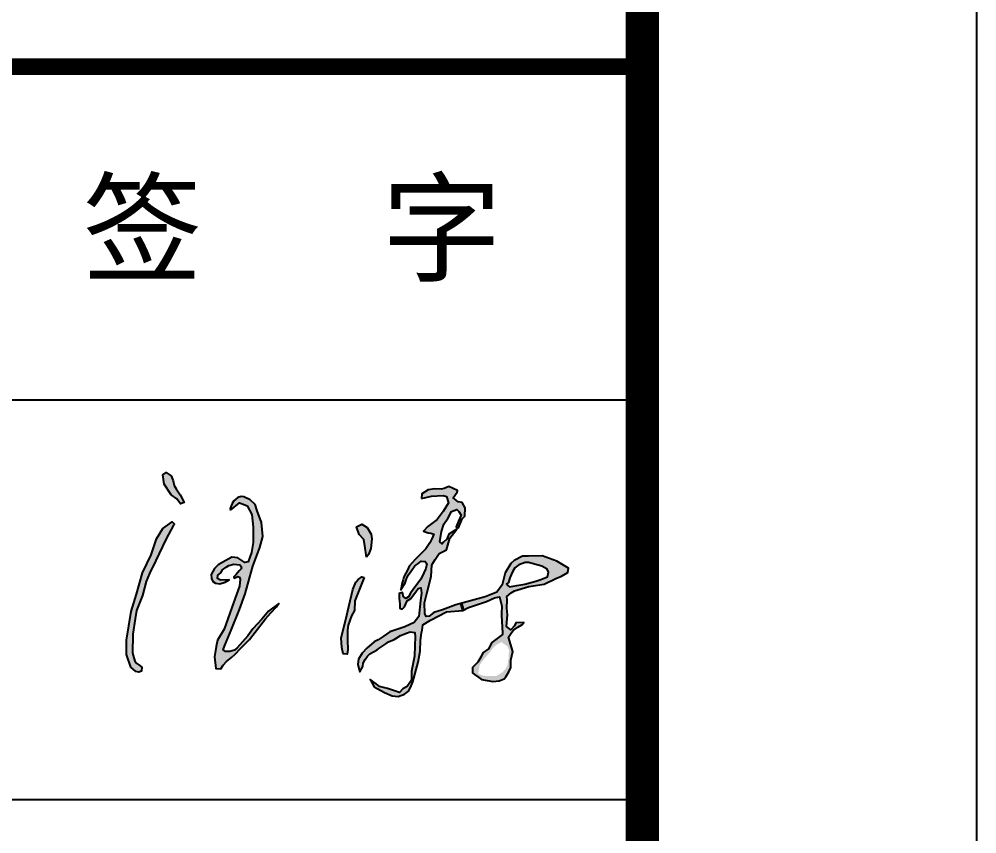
# Model space of a CAD drawing. Extents: x 69728788 to 150676229, y 20333219 to 43663798.
# Drawn here: x 75381630 to 75387357, y 20659875 to 20664747 of the extents above; entities that cross this region are included whole.
import ezdxf

# ---------------------------------------------------------------- set-up
doc = ezdxf.new("R2010")
doc.units = 0
doc.header["$LTSCALE"] = 1000
doc.header["$MEASUREMENT"] = 0
for name, color, linetype in [('PIPE-喷淋', 6, 'CONTINUOUS'), ('PUB_TEXT', 7, 'CONTINUOUS'), ('PUB_TITLE', 4, 'CONTINUOUS'), ('图框', 253, 'CONTINUOUS')]:
    doc.layers.add(name, color=color, linetype=linetype)
doc.styles.add('STYLE-黑体', font='simhei.ttf')

# ---------------------------------------------------------------- blocks, each defined once
blk = doc.blocks.new('签字')
at = {"layer": 'PUB_TEXT'}
h = blk.add_hatch(color=4, dxfattribs=at)
h.paths.add_polyline_path([(1873464.1, 464566.5), (1873502.1, 464637.7), (1873492.7, 464647), (1873451.2, 464617.1), (1873422.6, 464570.6), (1873398, 464498.7), (1873359, 464417.2), (1873332.4, 464322.7), (1873308, 464244.1), (1873298.3, 464180), (1873287.4, 464115.2), (1873287.8, 464052.1), (1873307.8, 463994.3), (1873329.1, 463975.8), (1873342.4, 463972), (1873355.2, 463977.2), (1873357.1, 463994.8), (1873343.3, 464004.7), (1873327.4, 464014.3), (1873315.3, 464057.5), (1873315.9, 464142.1), (1873326, 464211.6), (1873333.2, 464249.4), (1873359.4, 464316.2), (1873376.3, 464379.2), (1873391.6, 464414.9), (1873419.4, 464473)])
h.paths.add_polyline_path([(1873511.3, 464794.7), (1873501.4, 464809.1), (1873497.6, 464830.4), (1873487.7, 464852.5), (1873466.4, 464866.9), (1873450.4, 464857), (1873457.3, 464815.2), (1873488.5, 464767.3), (1873513.6, 464749.1), (1873530.3, 464727.8), (1873546.3, 464733.1), (1873528, 464768.1)])
h = blk.add_hatch(color=4, dxfattribs=at)
h.paths.add_polyline_path([(1874651, 464205.9), (1874723.2, 464243), (1874795.8, 464248.6), (1874787.2, 464280.6), (1874765.1, 464274.6), (1874704.8, 464252.1), (1874666.3, 464239.5), (1874645.4, 464223.6), (1874632, 464222), (1874626.2, 464235.3), (1874623.7, 464283), (1874634.6, 464324.8), (1874654.6, 464401.7), (1874656.9, 464453.4), (1874672.7, 464477.8), (1874690.4, 464505), (1874723.6, 464520.1), (1874737.5, 464573.6), (1874769.9, 464613.2), (1874733.8, 464591.3), (1874724.7, 464568.1), (1874708.9, 464554.5), (1874703.1, 464547.1), (1874692.8, 464557), (1874700.6, 464603.2), (1874710.5, 464635.4), (1874730.3, 464664.7), (1874745.2, 464692.7), (1874769.1, 464701.8), (1874777.8, 464693.1), (1874789, 464677), (1874777.4, 464649), (1874769.1, 464631.7), (1874766.3, 464624.2), (1874777.4, 464618.9), (1874793.1, 464659.7), (1874804.6, 464671.7), (1874807.5, 464709.6), (1874792.8, 464733.5), (1874775.6, 464735.6), (1874752.7, 464754.3), (1874771.4, 464778.8), (1874773, 464787.2), (1874732.8, 464805.4), (1874713, 464796.6), (1874698.9, 464793.4), (1874670.2, 464794.5), (1874641.5, 464789.3), (1874612.8, 464772.1), (1874611.6, 464751.3), (1874656, 464760.9), (1874708.8, 464764.5), (1874723.2, 464759.7), (1874731.6, 464732.2), (1874707.6, 464692.6), (1874681.2, 464656.7), (1874639.2, 464625.5), (1874620, 464605.1), (1874640.9, 464597.7), (1874653, 464596.1), (1874666.3, 464591.5), (1874657.6, 464570.3), (1874648.4, 464551.5), (1874630.5, 464524.9), (1874582.8, 464477.8), (1874555.2, 464448.1), (1874550.2, 464432.9), (1874532.3, 464399.6), (1874528.1, 464386), (1874524.2, 464372.8), (1874518.4, 464342), (1874537.2, 464373.4), (1874543.5, 464391.1), (1874551.3, 464406.7), (1874563.8, 464423.3), (1874571.2, 464434.7), (1874581.6, 464448.8), (1874594.5, 464458.4), (1874609.7, 464469.8), (1874627.5, 464469.1), (1874634.5, 464458.8), (1874630.4, 464437), (1874621.5, 464417.7), (1874608.6, 464390), (1874573.8, 464343.1), (1874562, 464326.5), (1874553.1, 464309.9), (1874541.3, 464302.1), (1874530.6, 464308.4), (1874525.8, 464329.4), (1874510.2, 464324.4), (1874510.2, 464302.5), (1874513.5, 464278.7), (1874513.5, 464259.5), (1874523.8, 464254.4), (1874534.1, 464265.6), (1874547.2, 464291.7), (1874561.7, 464301.5), (1874585.1, 464332.4), (1874596.3, 464347.3), (1874607.5, 464349.7), (1874611.3, 464325.8), (1874606.1, 464294.1), (1874598.6, 464222.2), (1874577.5, 464195.1), (1874535.5, 464175.1), (1874469.1, 464153.6), (1874439, 464132.9), (1874416.5, 464117), (1874398.8, 464108.1), (1874366.2, 464079.4), (1874344.4, 464057), (1874329, 464031.1), (1874326.1, 464007.5), (1874329.6, 463988), (1874334.9, 463973.9), (1874348.5, 463997.5), (1874349.1, 464012.8), (1874358.5, 464028.7), (1874368, 464043.4), (1874379.8, 464054.7), (1874411.7, 464072.9), (1874419.3, 464078.2), (1874450.6, 464099.5), (1874463.6, 464108.9), (1874487.8, 464118.9), (1874495.5, 464123.6), (1874516.7, 464136), (1874543.3, 464146.6), (1874559.8, 464153.1), (1874581, 464150.2), (1874582.2, 464130.1), (1874581, 464091.2), (1874579.9, 464044), (1874565.7, 463977), (1874565.7, 463936.8), (1874547.2, 463908.3), (1874527.9, 463897.4), (1874512.8, 463881.4), (1874459.1, 463899.1), (1874423.1, 463908.3), (1874407.1, 463919.2), (1874381.1, 463940.1), (1874397.9, 463905.8), (1874444.6, 463880.9), (1874479.4, 463866.8), (1874505.9, 463863.5), (1874534.5, 463874.3), (1874552.8, 463887.5), (1874562.3, 463903.7), (1874571.8, 463929), (1874595.5, 464017.7), (1874604.3, 464066), (1874606.7, 464114.9), (1874611.4, 464148.4), (1874613.2, 464160.2), (1874616.7, 464184.9)])
h.paths.add_polyline_path([(1874902.2, 464289.1), (1874938.1, 464306), (1874960.7, 464310.7), (1874970.8, 464267.9), (1874969.5, 464235.5), (1874971.5, 464192.5), (1874972.8, 464181.2), (1874974.1, 464140.9), (1874927, 464105.4), (1874911.7, 464076.3), (1874885.3, 464058.5), (1874877.3, 464040), (1874864.1, 464016.8), (1874840.2, 463993), (1874840.2, 463969.2), (1874848.2, 463961.9), (1874868.1, 463948), (1874880.6, 463938.8), (1874930.9, 463930.2), (1874959.4, 463934.1), (1874981.3, 463942.1), (1874989.2, 463952), (1875003.1, 463973.8), (1875011.7, 463993.7), (1875011.7, 464025.4), (1875020.3, 464065.1), (1875001.1, 464128.6), (1875015.7, 464151.1), (1875023, 464160.3), (1875043.5, 464174.2), (1875060.7, 464184.2), (1875070, 464195.4), (1875033.3, 464192.9), (1875028.4, 464179.5), (1875011.7, 464162.5), (1874991.8, 464176.6), (1874996.4, 464229.1), (1874993.6, 464259.8), (1874995, 464296.5), (1874993.1, 464311.4), (1875013.1, 464328.6), (1875028.5, 464336.5), (1875092.2, 464355.7), (1875161.6, 464366.6), (1875213.5, 464392.5), (1875238.6, 464403.4), (1875267.8, 464419.2), (1875270.3, 464439.3), (1875217.6, 464469.4), (1875152.4, 464493.6), (1875090.5, 464492.8), (1875063.7, 464492.8), (1875026.1, 464472.7), (1875011, 464460.2), (1874986.7, 464418.4), (1874972.5, 464363.2), (1874948.3, 464331.5), (1874896.4, 464309.7), (1874792.4, 464281.9), (1874800.6, 464251.2), (1874822.1, 464262.7)])
h.paths.add_polyline_path([(1874990.1, 464367.2), (1875000.4, 464374.4), (1875006.9, 464394.9), (1875019.2, 464422.4), (1875029.7, 464440.6), (1875047.3, 464453.5), (1875075.4, 464463.4), (1875091.3, 464464.6), (1875151.3, 464446.9), (1875174.5, 464434.8), (1875181, 464420.5), (1875176.8, 464400.1), (1875146.2, 464388.1), (1875124, 464380.7), (1875074.9, 464366.8), (1875038.3, 464360.3), (1875005.8, 464354.3)], flags=16)
h.paths.add_polyline_path([(1874956.1, 464099.9), (1874970.1, 464107.2), (1874996.7, 464087.4), (1875004.6, 464068.6), (1875001.4, 464054), (1875001.4, 464032.1), (1874996.2, 464001.4), (1874986.3, 463984.7), (1874973.8, 463971.7), (1874947.2, 463955.6), (1874901.8, 463955), (1874886.7, 463957.1), (1874873.7, 463960.8), (1874865.9, 463968.1), (1874871.6, 464003.5), (1874888.8, 464028.5), (1874910.7, 464053.5), (1874940.4, 464091)], flags=16)
h.paths.add_polyline_path([(1874792.4, 464281.9), (1874787.2, 464280.6), (1874795.8, 464248.6), (1874800.6, 464251.2)], flags=17)
blk.add_hatch(color=4, dxfattribs=at).paths.add_polyline_path([(1873798.2, 464388.7), (1873794, 464358.1), (1873768.1, 464283.2), (1873725.6, 464165.3), (1873696.7, 464116.3), (1873689.3, 464087.4), (1873682.6, 464040.4), (1873688, 463989.4), (1873710.8, 463987.4), (1873721.6, 464004.2), (1873735.7, 464020.3), (1873759.2, 464038.4), (1873775.4, 464053.2), (1873800.2, 464080.1), (1873839.9, 464118.3), (1873864.8, 464151.2), (1873911.1, 464211.7), (1873934.7, 464237.9), (1873960.9, 464265.4), (1873971, 464279.5), (1873924, 464246.1), (1873895.3, 464209.7), (1873853.8, 464166), (1873831.9, 464134.9), (1873784.6, 464081.5), (1873772, 464070.6), (1873750.6, 464065.6), (1873732.2, 464064.8), (1873720.8, 464072.7), (1873726.7, 464089.1), (1873757.9, 464160.6), (1873794.3, 464253.6), (1873819.3, 464323.5), (1873839.4, 464393.5), (1873854.3, 464447.5), (1873885.2, 464532), (1873899.3, 464580.5), (1873892.9, 464642.8), (1873873.6, 464695.5), (1873865.1, 464723.7), (1873842, 464744.4), (1873814.2, 464759), (1873801.5, 464760), (1873786.9, 464754.8), (1873769, 464741.1), (1873761.5, 464728), (1873753, 464706.8), (1873754.2, 464698), (1873794, 464731.2), (1873811, 464726.1), (1873828.9, 464717.6), (1873849.3, 464679.2), (1873856, 464622), (1873855.5, 464554.4), (1873847.9, 464508.3), (1873832.8, 464466.7), (1873818.2, 464464), (1873787.6, 464485.6), (1873760, 464487.4), (1873733.2, 464473.5), (1873698.8, 464453.5), (1873683.1, 464436.5), (1873668.2, 464410.9), (1873668.8, 464391.7), (1873675.2, 464378.7), (1873686.8, 464371.7), (1873707.1, 464369.1), (1873730.4, 464376.4), (1873749, 464387), (1873710.1, 464384.4), (1873696.4, 464391.7), (1873696.8, 464406.6), (1873710.4, 464418.2), (1873717.7, 464430.9), (1873741.5, 464449.4), (1873769.6, 464457.1), (1873799.6, 464452.6), (1873803.8, 464436.5), (1873793.5, 464426.2), (1873779.6, 464410.9), (1873769.9, 464400.3), (1873771.2, 464394), (1873792.4, 464404.5)])
h = blk.add_hatch(color=4, dxfattribs=at)
h.paths.add_polyline_path([(1874344, 464400), (1874327.6, 464387.8), (1874316.3, 464376.1), (1874303.2, 464342.3), (1874284.8, 464266), (1874271.6, 464209), (1874250.5, 464125.5), (1874253.6, 464082.8), (1874259.4, 464054.8), (1874277.4, 464053.7), (1874281.1, 464073.3), (1874278.5, 464116), (1874278.9, 464160.7), (1874281.8, 464182.3), (1874296.7, 464224.7), (1874310.6, 464249.3), (1874311.7, 464292), (1874353.3, 464396.3)])
h.paths.add_polyline_path([(1874352.6, 464567.9), (1874357, 464538.5), (1874364.5, 464488.1), (1874372.8, 464499.4), (1874376.5, 464507.7), (1874384, 464526.5), (1874388.6, 464570.8), (1874385.5, 464591.1), (1874367.5, 464621.2), (1874342.7, 464636.2), (1874320.1, 464623.5), (1874332.1, 464588.9)])
at = {"layer": 'PUB_TEXT', "color": 4}
for p, q in [((1874795.8, 464248.6), (1874787.2, 464280.6)), ((1874800.6, 464251.2), (1874792.4, 464281.9))]:
    blk.add_line(p, q, dxfattribs=at)
for points in [[(1873488.5, 464767.3), (1873457.3, 464815.2), (1873450.4, 464857), (1873466.4, 464866.9), (1873487.7, 464852.5), (1873497.6, 464830.4), (1873501.4, 464809.1), (1873511.3, 464794.7), (1873528, 464768.1), (1873546.3, 464733.1), (1873530.3, 464727.8), (1873513.6, 464749.1), (1873488.5, 464767.3)], [(1873754.2, 464698), (1873794, 464731.2), (1873811, 464726.1), (1873828.9, 464717.6), (1873849.3, 464679.2), (1873856, 464622), (1873855.5, 464554.4), (1873847.9, 464508.3), (1873832.8, 464466.7), (1873818.2, 464464), (1873787.6, 464485.6), (1873760, 464487.4), (1873733.2, 464473.5), (1873698.8, 464453.5), (1873683.1, 464436.5), (1873668.2, 464410.9), (1873668.8, 464391.7), (1873675.2, 464378.7), (1873686.8, 464371.7), (1873707.1, 464369.1), (1873730.4, 464376.4), (1873749, 464387), (1873710.1, 464384.4), (1873696.4, 464391.7), (1873696.8, 464406.6), (1873710.4, 464418.2), (1873717.7, 464430.9), (1873734.3, 464443.8), (1873746.6, 464450.8), (1873769.6, 464457.1), (1873796.2, 464453.1), (1873800.8, 464447.8), (1873803.8, 464436.5), (1873793.5, 464426.2), (1873779.6, 464410.9), (1873769.9, 464400.3), (1873771.2, 464394), (1873787.2, 464402), (1873794.5, 464398.6), (1873798.2, 464388.7), (1873794, 464358.1), (1873768.1, 464283.2), (1873725.6, 464165.3), (1873696.7, 464116.3), (1873689.3, 464087.4), (1873682.6, 464040.4), (1873688, 463989.4), (1873710.8, 463987.4), (1873721.6, 464004.2), (1873735.7, 464020.3), (1873759.2, 464038.4), (1873775.4, 464053.2), (1873800.2, 464080.1), (1873839.9, 464118.3), (1873864.8, 464151.2), (1873911.1, 464211.7), (1873934.7, 464237.9), (1873960.9, 464265.4), (1873971, 464279.5), (1873924, 464246.1), (1873895.3, 464209.7), (1873853.8, 464166), (1873831.9, 464134.9), (1873784.6, 464081.5), (1873772, 464070.6), (1873750.6, 464065.6), (1873732.2, 464064.8), (1873720.8, 464072.7), (1873726.7, 464089.1), (1873757.9, 464160.6), (1873794.3, 464253.6), (1873819.3, 464323.5), (1873839.4, 464393.5), (1873854.3, 464447.5), (1873885.2, 464532), (1873899.3, 464580.5), (1873892.9, 464642.8), (1873873.6, 464695.5), (1873865.1, 464723.7), (1873842, 464744.4), (1873814.2, 464759), (1873801.5, 464760), (1873786.9, 464754.8), (1873769, 464741.1), (1873761.5, 464728), (1873753, 464706.8), (1873753, 464706.8), (1873754.2, 464698)], [(1873498.7, 464631.4), (1873464.1, 464566.5), (1873419.4, 464473), (1873391.6, 464414.9), (1873376.3, 464379.2), (1873359.4, 464316.2), (1873333.2, 464249.4), (1873326, 464211.6), (1873315.9, 464142.1), (1873315.3, 464057.5), (1873325.3, 464021.8), (1873333.9, 464010.4), (1873343.3, 464004.7), (1873357.1, 463994.8), (1873357.1, 463994.8), (1873355.2, 463977.2), (1873342.4, 463972), (1873329.1, 463975.8), (1873307.8, 463994.3), (1873287.8, 464052.1), (1873287.4, 464115.2), (1873298.3, 464180), (1873308, 464244.1), (1873332.4, 464322.7), (1873359, 464417.2), (1873398, 464498.7), (1873422.6, 464570.6), (1873451.2, 464617.1), (1873492.7, 464647), (1873503.2, 464636.5), (1873498.7, 464631.4)], [(1874364.5, 464488.1), (1874357, 464538.5), (1874352.6, 464567.9), (1874332.1, 464588.9), (1874320.1, 464623.5), (1874342.7, 464636.2), (1874367.5, 464621.2), (1874385.5, 464591.1), (1874388.6, 464570.8), (1874384, 464526.5), (1874376.5, 464507.7), (1874372.8, 464499.4), (1874364.5, 464488.1)], [(1874990.1, 464367.2), (1875005.8, 464354.3), (1875038.3, 464360.3), (1875074.9, 464366.8), (1875124, 464380.7), (1875146.2, 464388.1), (1875176.8, 464400.1), (1875181, 464420.5), (1875174.5, 464434.8), (1875151.3, 464446.9), (1875091.3, 464464.6), (1875075.4, 464463.4), (1875047.3, 464453.5), (1875029.7, 464440.6), (1875019.2, 464422.4), (1875006.9, 464394.9), (1875000.4, 464374.4), (1874990.1, 464367.2)], [(1874353.3, 464396.3), (1874311.7, 464292), (1874310.6, 464249.3), (1874296.7, 464224.7), (1874281.8, 464182.3), (1874278.9, 464160.7), (1874278.5, 464116), (1874281.1, 464073.3), (1874277.4, 464053.7), (1874277.4, 464053.7), (1874259.4, 464054.8), (1874253.6, 464082.8), (1874250.5, 464125.5), (1874271.6, 464209), (1874284.8, 464266), (1874303.2, 464342.3), (1874316.3, 464376.1), (1874327.6, 464387.8), (1874344, 464400), (1874353.3, 464396.3)]]:
    blk.add_lwpolyline(points, dxfattribs=at)
blk.add_lwpolyline([(1874611.6, 464751.3), (1874656, 464760.9), (1874708.8, 464764.5), (1874723.2, 464759.7), (1874731.6, 464732.2), (1874707.6, 464692.6), (1874681.2, 464656.7), (1874639.2, 464625.5), (1874639.2, 464625.5), (1874620, 464605.1), (1874640.9, 464597.7), (1874653, 464596.1), (1874666.3, 464591.5), (1874657.6, 464570.3), (1874648.4, 464551.5), (1874630.5, 464524.9), (1874582.8, 464477.8), (1874555.2, 464448.1), (1874550.2, 464432.9), (1874532.3, 464399.6), (1874528.1, 464386), (1874524.2, 464372.8), (1874518.4, 464342), (1874537.2, 464373.4), (1874543.5, 464391.1), (1874551.3, 464406.7), (1874563.8, 464423.3), (1874571.2, 464434.7), (1874581.6, 464448.8), (1874594.5, 464458.4), (1874609.7, 464469.8), (1874627.5, 464469.1), (1874634.5, 464458.8), (1874630.4, 464437), (1874621.5, 464417.7), (1874608.6, 464390), (1874573.8, 464343.1), (1874562, 464326.5), (1874553.1, 464309.9), (1874541.3, 464302.1), (1874530.6, 464308.4), (1874525.8, 464329.4), (1874510.2, 464324.4), (1874510.2, 464302.5), (1874513.5, 464278.7), (1874513.5, 464259.5), (1874523.8, 464254.4), (1874534.1, 464265.6), (1874547.2, 464291.7), (1874561.7, 464301.5), (1874585.1, 464332.4), (1874596.3, 464347.3), (1874607.5, 464349.7), (1874611.3, 464325.8), (1874606.1, 464294.1), (1874598.6, 464222.2), (1874577.5, 464195.1), (1874535.5, 464175.1), (1874469.1, 464153.6), (1874439, 464132.9), (1874416.5, 464117), (1874398.8, 464108.1), (1874366.2, 464079.4), (1874344.4, 464057), (1874329, 464031.1), (1874326.1, 464007.5), (1874329.6, 463988), (1874334.9, 463973.9), (1874334.9, 463973.9), (1874348.5, 463997.5), (1874349.1, 464012.8), (1874358.5, 464028.7), (1874368, 464043.4), (1874379.8, 464054.7), (1874411.7, 464072.9), (1874419.3, 464078.2), (1874450.6, 464099.5), (1874463.6, 464108.9), (1874487.8, 464118.9), (1874495.5, 464123.6), (1874516.7, 464136), (1874543.3, 464146.6), (1874559.8, 464153.1), (1874581, 464150.2), (1874582.2, 464130.1), (1874581, 464091.2), (1874579.9, 464044), (1874565.7, 463977), (1874565.7, 463936.8), (1874547.2, 463908.3), (1874527.9, 463897.4), (1874512.8, 463881.4), (1874459.1, 463899.1), (1874423.1, 463908.3), (1874407.1, 463919.2), (1874381.1, 463940.1), (1874381.1, 463940.1), (1874397.9, 463905.8), (1874444.6, 463880.9), (1874479.4, 463866.8), (1874505.9, 463863.5), (1874534.5, 463874.3), (1874552.8, 463887.5), (1874562.3, 463903.7), (1874571.8, 463929), (1874595.5, 464017.7), (1874604.3, 464066), (1874606.7, 464114.9), (1874611.4, 464148.4), (1874613.2, 464160.2), (1874616.7, 464184.9), (1874651, 464205.9), (1874723.2, 464243), (1874795.8, 464248.6), (1874822.1, 464262.7), (1874902.2, 464289.1), (1874938.1, 464306), (1874960.7, 464310.7), (1874970.8, 464267.9), (1874969.5, 464235.5), (1874971.5, 464192.5), (1874972.8, 464181.2), (1874974.1, 464140.9), (1874927, 464105.4), (1874911.7, 464076.3), (1874885.3, 464058.5), (1874877.3, 464040), (1874864.1, 464016.8), (1874840.2, 463993), (1874840.2, 463969.2), (1874848.2, 463961.9), (1874868.1, 463948), (1874880.6, 463938.8), (1874930.9, 463930.2), (1874959.4, 463934.1), (1874981.3, 463942.1), (1874989.2, 463952), (1875003.1, 463973.8), (1875011.7, 463993.7), (1875011.7, 464025.4), (1875020.3, 464065.1), (1875001.1, 464128.6), (1875015.7, 464151.1), (1875023, 464160.3), (1875043.5, 464174.2), (1875060.7, 464184.2), (1875070, 464195.4), (1875033.3, 464192.9), (1875028.4, 464179.5), (1875011.7, 464162.5), (1874991.8, 464176.6), (1874996.4, 464229.1), (1874993.6, 464259.8), (1874995, 464296.5), (1874993.1, 464311.4), (1875013.1, 464328.6), (1875028.5, 464336.5), (1875092.2, 464355.7), (1875161.6, 464366.6), (1875213.5, 464392.5), (1875238.6, 464403.4), (1875267.8, 464419.2), (1875270.3, 464439.3), (1875217.6, 464469.4), (1875217.6, 464469.4), (1875152.4, 464493.6), (1875090.5, 464492.8), (1875063.7, 464492.8), (1875026.1, 464472.7), (1875011, 464460.2), (1874986.7, 464418.4), (1874972.5, 464363.2), (1874972.5, 464363.2), (1874948.3, 464331.5), (1874896.4, 464309.7), (1874765.1, 464274.6), (1874704.8, 464252.1), (1874666.3, 464239.5), (1874645.4, 464223.6), (1874632, 464222), (1874626.2, 464235.3), (1874623.7, 464283), (1874634.6, 464324.8), (1874654.6, 464401.7), (1874656.9, 464453.4), (1874672.7, 464477.8), (1874690.4, 464505), (1874723.6, 464520.1), (1874737.5, 464573.6), (1874769.9, 464613.2), (1874733.8, 464591.3), (1874724.7, 464568.1), (1874708.9, 464554.5), (1874703.1, 464547.1), (1874692.8, 464557), (1874700.6, 464603.2), (1874710.5, 464635.4), (1874730.3, 464664.7), (1874745.2, 464692.7), (1874769.1, 464701.8), (1874777.8, 464693.1), (1874789, 464677), (1874777.4, 464649), (1874769.1, 464631.7), (1874766.3, 464624.2), (1874777.4, 464618.9), (1874793.1, 464659.7), (1874804.6, 464671.7), (1874807.5, 464709.6), (1874792.8, 464733.5), (1874775.6, 464735.6), (1874752.7, 464754.3), (1874771.4, 464778.8), (1874773, 464787.2), (1874732.8, 464805.4), (1874713, 464796.6), (1874698.9, 464793.4), (1874670.2, 464794.5), (1874641.5, 464789.3), (1874612.8, 464772.1), (1874611.6, 464751.3)], close=True, dxfattribs=at)

msp = doc.modelspace()

# ---------------------------------------------------------------- linework, layer by layer
at = {"layer": 'PUB_TITLE'}
msp.add_lwpolyline([(75219157.4, 20565166.1), (75387357.4, 20565166.1), (75387357.4, 20683966.1), (75219157.4, 20683966.1)], close=True, dxfattribs=at)
at = {"layer": 'PUB_TITLE', "const_width": 200}
msp.add_lwpolyline([(75224157.4, 20567166.1), (75385357.4, 20567166.1), (75385357.4, 20681966.1), (75224157.4, 20681966.1)], close=True, dxfattribs=at)
at = {"layer": '图框', "color": 0}
for p, q in [((75373338.9, 20662471.2), (75385357.4, 20662471.2)), ((75373338.9, 20662471.2), (75385357.4, 20662471.2)), ((75373338.9, 20660080.8), (75385357.4, 20660080.8))]:
    msp.add_line(p, q, dxfattribs=at)
at = {"layer": '图框', "color": 0, "const_width": 100}
msp.add_lwpolyline([(75373338.9, 20664463.2), (75385357.4, 20664463.2), (75385357.4, 20644144.8), (75373338.9, 20644144.8)], close=True, dxfattribs=at)

# ---------------------------------------------------------------- block references
at = {"layer": 'PIPE-喷淋', "xscale": 1.333333343267441, "yscale": 1.33333333581686, "zscale": 1.33333333333332}
msp.add_blockref('签字', (72884555, 20042212.4), dxfattribs=at)

# ---------------------------------------------------------------- texts
at = {"layer": '图框', "color": 0, "style": 'STYLE-黑体'}
msp.add_text('签   字', height=525.89, dxfattribs=at).set_placement((75382008.7, 20663232.9))

doc.saveas('drawing.dxf')
